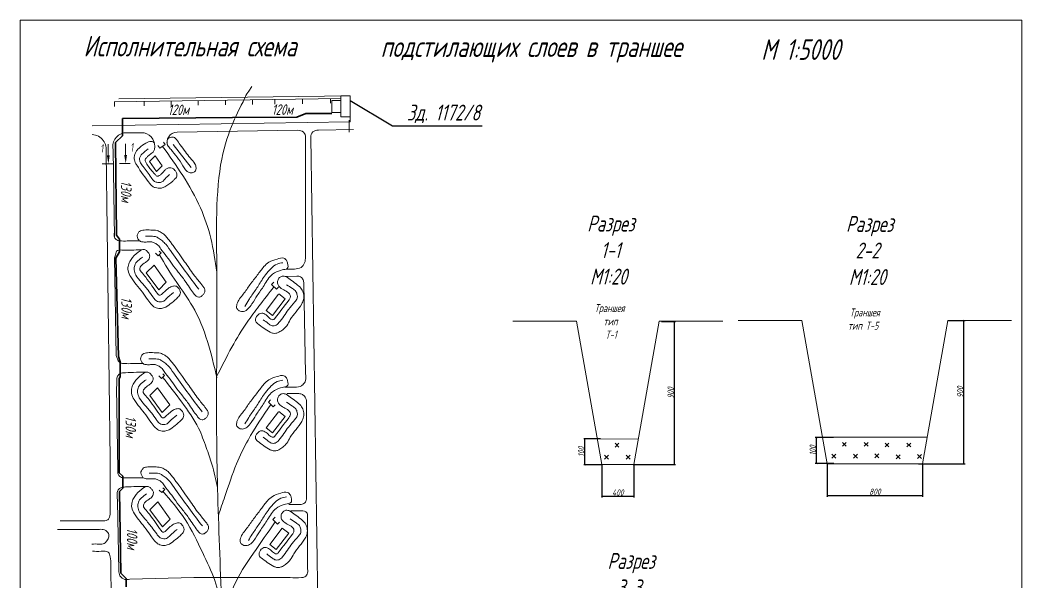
# Model space of a CAD drawing. Header units: millimetres. Extents: x 13096 to 18634, y -492 to 9335.
# Drawn here: x 13117 to 14086, y 5805 to 6348 of the extents above; entities that cross this region are included whole.
import ezdxf
from ezdxf import colors
from ezdxf.entities.mleader import LeaderData, LeaderLine
from ezdxf.enums import TextEntityAlignment as Align
from ezdxf.math import Vec2, Vec3

# ---------------------------------------------------------------- set-up
doc = ezdxf.new("R2010")
doc.units = ezdxf.units.MM
doc.layers.get('Defpoints').update_dxf_attribs({"color": 33})
for name, color, linetype, lineweight in [('Линия выноска', 137, 'Continuous', 20), ('Линия связи (Вновь)', 3, 'Continuous', 60), ('Размерная', 4, 'Continuous', 25), ('Рамка толстая', 7, 'Continuous', 60), ('Строительный', 251, 'Continuous', 13), ('ТаБлица', 253, 'Continuous', 25), ('текст', 7, 'Continuous', 25), ('Элемент эл. схем', 7, 'Continuous', 35)]:
    doc.layers.add(name, color=color, linetype=linetype, lineweight=lineweight)
doc.styles.add('Simplex', font='simplex.shx', dxfattribs={"width": 0.7, "oblique": 15})
doc.dimstyles.new('Simplex', dxfattribs={"dimtxt": 2.5, "dimasz": 2.5, "dimexe": 1.25, "dimexo": 0.625, "dimtad": 1, "dimtxsty": 'Simplex', "dimcen": 2.5, "dimclrt": 2, "dimadec": 0, "dimazin": 0, "dimtfac": 1, "dimtmove": 0, "dimatfit": 3, "dimfxl": 1, "dimarcsym": 0})

# ---------------------------------------------------------------- blocks, each defined once
blk = doc.blocks.new('_ArchTick')
at = {"color": 0, "linetype": 'ByBlock', "const_width": 0.15}
blk.add_lwpolyline([(-0.5, -0.5), (0.5, 0.5)], dxfattribs=at)
blk = doc.blocks.new('*D79')
at = {"layer": 'Defpoints', "color": 0, "lineweight": 80, "transparency": 16777216}
for p in [(14014.39, 6057.76), (14029.79, 6057.76), (13985.27, 5919.03)]:
    blk.add_point(p, dxfattribs=at)
at = {"layer": 'Размерная', "color": 0, "lineweight": -2, "transparency": 16777216}
for p, q in [((14015.02, 6057.76), (14031.04, 6057.76)), ((14029.79, 5919.03), (14029.79, 6057.76)), ((13985.89, 5919.03), (14031.04, 5919.03))]:
    blk.add_line(p, q, dxfattribs=at)
at = {"layer": 'Размерная', "color": 0, "lineweight": -2, "transparency": 16777216, "xscale": 1.5, "yscale": 1.5, "zscale": 1.5}
for p, rotation in [((14029.79, 6057.76), 90), ((14029.79, 5919.03), 270)]:
    blk.add_blockref('_ArchTick', p, dxfattribs=dict(at, rotation=rotation))
at = {"layer": 'Размерная', "color": 2, "lineweight": 20, "transparency": 16777216, "insert": (14026.17, 5988.4), "char_height": 2, "attachment_point": 5, "rotation": 90, "style": 'Simplex'}
blk.add_mtext('{\\H3x;\\C256;900}', dxfattribs=at)
blk = doc.blocks.new('*D80')
at = {"layer": 'Defpoints', "color": 0, "lineweight": 80, "transparency": 16777216}
for p in [(13897.55, 5919.16), (13989.95, 5919.16), (13989.95, 5888.42)]:
    blk.add_point(p, dxfattribs=at)
at = {"layer": 'Размерная', "color": 0, "lineweight": -2, "transparency": 16777216}
for p, q in [((13897.55, 5918.54), (13897.55, 5887.17)), ((13989.95, 5918.54), (13989.95, 5887.17)), ((13897.55, 5888.42), (13989.95, 5888.42))]:
    blk.add_line(p, q, dxfattribs=at)
at = {"layer": 'Размерная', "color": 0, "lineweight": -2, "transparency": 16777216, "xscale": 1.5, "yscale": 1.5, "zscale": 1.5, "rotation": 180}
blk.add_blockref('_ArchTick', (13897.55, 5888.42), dxfattribs=at)
at = {"layer": 'Размерная', "color": 0, "lineweight": -2, "transparency": 16777216, "xscale": 1.5, "yscale": 1.5, "zscale": 1.5}
blk.add_blockref('_ArchTick', (13989.95, 5888.42), dxfattribs=at)
at = {"layer": 'Размерная', "color": 2, "lineweight": 20, "transparency": 16777216, "insert": (13943.75, 5892.04), "char_height": 2, "attachment_point": 5, "style": 'Simplex'}
blk.add_mtext('{\\H3x;\\C256;800}', dxfattribs=at)
blk = doc.blocks.new('*D81')
at = {"layer": 'Defpoints', "color": 0, "lineweight": 80, "transparency": 16777216}
for p in [(13736.93, 6056.73), (13749.91, 6056.73), (13709.57, 5918.51)]:
    blk.add_point(p, dxfattribs=at)
at = {"layer": 'Размерная', "color": 0, "lineweight": -2, "transparency": 16777216}
for p, q in [((13737.55, 6056.73), (13751.16, 6056.73)), ((13749.91, 5918.51), (13749.91, 6056.73)), ((13710.2, 5918.51), (13751.16, 5918.51))]:
    blk.add_line(p, q, dxfattribs=at)
at = {"layer": 'Размерная', "color": 0, "lineweight": -2, "transparency": 16777216, "xscale": 1.5, "yscale": 1.5, "zscale": 1.5}
for p, rotation in [((13749.91, 6056.73), 90), ((13749.91, 5918.51), 270)]:
    blk.add_blockref('_ArchTick', p, dxfattribs=dict(at, rotation=rotation))
at = {"layer": 'Размерная', "color": 2, "lineweight": 20, "transparency": 16777216, "insert": (13746.28, 5987.62), "char_height": 2, "attachment_point": 5, "rotation": 90, "style": 'Simplex'}
blk.add_mtext('{\\H3x;\\C256;900}', dxfattribs=at)
blk = doc.blocks.new('*D82')
at = {"layer": 'Defpoints', "color": 0, "lineweight": 80, "transparency": 16777216}
for p in [(13679.88, 5918.4), (13710.68, 5918.4), (13710.68, 5887.65)]:
    blk.add_point(p, dxfattribs=at)
at = {"layer": 'Размерная', "color": 0, "lineweight": -2, "transparency": 16777216}
for p, q in [((13679.88, 5917.77), (13679.88, 5886.4)), ((13710.68, 5917.77), (13710.68, 5886.4)), ((13679.88, 5887.65), (13710.68, 5887.65))]:
    blk.add_line(p, q, dxfattribs=at)
at = {"layer": 'Размерная', "color": 0, "lineweight": -2, "transparency": 16777216, "xscale": 1.5, "yscale": 1.5, "zscale": 1.5, "rotation": 180}
blk.add_blockref('_ArchTick', (13679.88, 5887.65), dxfattribs=at)
at = {"layer": 'Размерная', "color": 0, "lineweight": -2, "transparency": 16777216, "xscale": 1.5, "yscale": 1.5, "zscale": 1.5}
blk.add_blockref('_ArchTick', (13710.68, 5887.65), dxfattribs=at)
at = {"layer": 'Размерная', "color": 2, "lineweight": 20, "transparency": 16777216, "insert": (13695.28, 5891.27), "char_height": 2, "attachment_point": 5, "style": 'Simplex'}
blk.add_mtext('{\\H3x;\\C256;400}', dxfattribs=at)
blk = doc.blocks.new('*D130')
at = {"layer": 'Defpoints', "color": 0, "lineweight": 80, "transparency": 16777216}
for p in [(13663.5, 5943.25), (13679.22, 5943.25), (13680.95, 5918.02)]:
    blk.add_point(p, dxfattribs=at)
at = {"layer": 'Размерная', "color": 0, "lineweight": -2, "transparency": 16777216}
for p, q in [((13678.59, 5943.25), (13662.25, 5943.25)), ((13663.5, 5918.02), (13663.5, 5943.25)), ((13680.32, 5918.02), (13662.25, 5918.02))]:
    blk.add_line(p, q, dxfattribs=at)
at = {"layer": 'Размерная', "color": 0, "lineweight": -2, "transparency": 16777216, "xscale": 1.5, "yscale": 1.5, "zscale": 1.5}
for p, rotation in [((13663.5, 5943.25), 90), ((13663.5, 5918.02), 270)]:
    blk.add_blockref('_ArchTick', p, dxfattribs=dict(at, rotation=rotation))
at = {"layer": 'Размерная', "color": 2, "lineweight": 20, "transparency": 16777216, "insert": (13659.88, 5930.63), "char_height": 2, "attachment_point": 5, "rotation": 90, "style": 'Simplex'}
blk.add_mtext('{\\H3x;\\C256;100}', dxfattribs=at)
blk = doc.blocks.new('*D131')
at = {"layer": 'Defpoints', "color": 0, "lineweight": 80, "transparency": 16777216}
for p in [(13887.31, 5944.64), (13904.32, 5944.64), (13904.75, 5919.33)]:
    blk.add_point(p, dxfattribs=at)
at = {"layer": 'Размерная', "color": 0, "lineweight": -2, "transparency": 16777216}
for p, q in [((13903.69, 5944.64), (13886.06, 5944.64)), ((13887.31, 5919.33), (13887.31, 5944.64)), ((13904.13, 5919.33), (13886.06, 5919.33))]:
    blk.add_line(p, q, dxfattribs=at)
at = {"layer": 'Размерная', "color": 0, "lineweight": -2, "transparency": 16777216, "xscale": 1.5, "yscale": 1.5, "zscale": 1.5}
for p, rotation in [((13887.31, 5944.64), 90), ((13887.31, 5919.33), 270)]:
    blk.add_blockref('_ArchTick', p, dxfattribs=dict(at, rotation=rotation))
at = {"layer": 'Размерная', "color": 2, "lineweight": 20, "transparency": 16777216, "insert": (13883.68, 5931.99), "char_height": 2, "attachment_point": 5, "rotation": 90, "style": 'Simplex'}
blk.add_mtext('{\\H3x;\\C256;100}', dxfattribs=at)
blk = doc.blocks.new('_None')

msp = doc.modelspace()

# ---------------------------------------------------------------- linework, layer by layer
at = {"color": 18, "lineweight": 20, "true_color": 0x000000}
for points in [[(13418.73706, 6270.51059), (13427.58174, 6270.51059), (13427.58174, 6258.83998), (13418.73706, 6258.83998)], [(13427.56355, 6275.11894), (13436.45236, 6275.11894), (13436.45236, 6254.75897), (13427.56355, 6254.75897)]]:
    msp.add_lwpolyline(points, close=True, dxfattribs=at)
at = {"layer": 'Линия связи (Вновь)', "color": 18, "lineweight": 35, "true_color": 0x000000}
for p, q in [((13384.92009, 6254.56474), (13393.51244, 6257.90235)), ((13393.51244, 6257.90235), (13418.65185, 6257.86847)), ((13216.35538, 6253.08154), (13322.89764, 6253.99936)), ((13216.36084, 6236.30761), (13216.35538, 6253.08154)), ((13322.89764, 6253.99936), (13384.92009, 6254.56474)), ((13209.71837, 6229.85396), (13216.36084, 6236.30761)), ((13210.69945, 6140.39516), (13209.71837, 6229.85396)), ((13213.39051, 6136.27872), (13210.69945, 6140.39516)), ((13213.39051, 6124.20145), (13213.39051, 6136.27872)), ((13210.08761, 6118.13389), (13213.39051, 6124.20145)), ((13212.4225, 6022.85527), (13210.08761, 6118.13389)), ((13214.20788, 6017.61003), (13212.4225, 6022.85527)), ((13214.12667, 6003.059), (13214.20788, 6017.61003)), ((13213.25933, 6001.52528), (13214.12667, 6003.059)), ((13213.25933, 5910.43359), (13213.25933, 6001.52528)), ((13216.64423, 5907.00958), (13213.25933, 5910.43359)), ((13216.64423, 5895.49232), (13216.64423, 5907.00958)), ((13213.50327, 5892.39546), (13216.64423, 5895.49232)), ((13214.7734, 5813.08682), (13213.50327, 5892.39546)), ((13219.98403, 5808.21377), (13214.7734, 5813.08682)), ((13219.98403, 5799.85173), (13219.98403, 5808.21377))]:
    msp.add_line(p, q, dxfattribs=at)
at = {"layer": 'Рамка толстая', "color": 18, "lineweight": 20, "true_color": 0x000000}
for p, q in [((13117.35056, 6348.47419), (14085.97556, 6348.47419)), ((13117.35056, 6348.47419), (13117.35056, 5015.34919)), ((14085.97556, 6348.47419), (14085.97556, 5015.34919))]:
    msp.add_line(p, q, dxfattribs=at)
at = {"layer": 'Строительный', "color": 18, "lineweight": 20, "true_color": 0x000000}
for p, q in [((13427.56355, 6272.4177), (13208.39333, 6269.34211)), ((13208.51708, 6269.34385), (13208.51708, 6264.93385)), ((13436.45236, 6275.11894), (13212.78229, 6272.15081)), ((13237.43443, 6269.74964), (13237.43443, 6265.33964)), ((13263.5659, 6270.11634), (13263.5659, 6265.70634)), ((13289.69737, 6270.48304), (13289.69737, 6266.07304)), ((13315.82884, 6270.84974), (13315.82884, 6266.43974)), ((13341.96031, 6271.21644), (13341.96031, 6266.80644)), ((13363.82968, 6271.52333), (13363.82968, 6267.11333)), ((13390.38237, 6271.89594), (13390.38237, 6267.48594)), ((13417.35974, 6272.27451), (13417.35974, 6267.86451)), ((13436.45236, 6250.06387), (13187.0788, 6246.24102)), ((13435.63652, 6239.80004), (13435.63652, 6251.57669)), ((13436.45236, 6254.75897), (13436.45236, 6250.06387)), ((13237.46195, 6239.37151), (13217.63195, 6239.37151)), ((13386.05577, 6241.73201), (13269.18477, 6240.00292)), ((13439.86532, 6242.50019), (13405.76359, 6241.9366)), ((13256.19347, 6230.32945), (13257.74812, 6228.10859)), ((13393.28784, 6119.34142), (13393.28784, 6234.73906)), ((13398.53152, 6234.94364), (13413.07263, 5254.64848)), ((13200.48681, 6220.35127), (13204.36178, 5923.63504)), ((13208.52766, 6138.47288), (13207.28759, 6222.61606)), ((13252.41853, 6224.37778), (13250.61342, 6226.95643)), ((13257.74812, 6228.10859), (13252.41853, 6224.37778)), ((13265.46107, 6228.13406), (13282.75406, 6205.87154)), ((13248.12235, 6217.19925), (13242.4638, 6211.5407)), ((13242.4638, 6211.5407), (13249.39808, 6201.90499)), ((13254.81767, 6207.32457), (13248.12235, 6217.19925)), ((13249.39808, 6201.90499), (13254.81767, 6207.32457)), ((13248.24236, 6122.92659), (13250.74794, 6120.42101)), ((13250.74794, 6120.42101), (13253.64043, 6123.3135)), ((13253.64043, 6123.3135), (13252.00363, 6124.9503)), ((13210.22228, 6023.48635), (13208.82577, 6118.24441)), ((13247.05263, 6111.3512), (13239.39057, 6103.68914)), ((13239.39057, 6103.68914), (13251.49061, 6087.36849)), ((13258.77501, 6094.6529), (13247.05263, 6111.3512)), ((13251.49061, 6087.36849), (13258.77501, 6094.6529)), ((13360.54026, 6092.64345), (13362.73849, 6094.89636)), ((13384.80735, 6100.63037), (13374.56227, 6100.15714)), ((13393.39498, 6005.9913), (13391.78569, 6093.52934)), ((13365.1966, 6088.10011), (13360.54026, 6092.64345)), ((13367.08983, 6090.04043), (13365.1966, 6088.10011)), ((13256.92504, 6004.62525), (13255.28824, 6006.26205)), ((13251.52696, 6004.23834), (13254.03255, 6001.73276)), ((13254.03255, 6001.73276), (13256.92504, 6004.62525)), ((13211.85125, 5912.95462), (13210.66627, 5993.36042)), ((13250.33724, 5992.66294), (13242.67518, 5985.00089)), ((13262.05962, 5975.96464), (13250.33724, 5992.66294)), ((13242.67518, 5985.00089), (13254.77521, 5968.68024)), ((13357.39763, 5978.60336), (13359.59587, 5980.85627)), ((13362.05397, 5974.06002), (13357.39763, 5978.60336)), ((13394.15928, 5889.22997), (13394.15928, 5976.59435)), ((13254.77521, 5968.68024), (13262.05962, 5975.96464)), ((13363.94721, 5976.00034), (13362.05397, 5974.06002)), ((13692.56129, 5938.90002), (13696.3033, 5935.15801)), ((13696.3033, 5938.90002), (13692.56129, 5935.15801)), ((13912.38416, 5939.71595), (13916.12617, 5935.97395)), ((13916.12617, 5939.71595), (13912.38416, 5935.97395)), ((13933.41861, 5939.71595), (13937.16062, 5935.97395)), ((13937.16062, 5939.71595), (13933.41861, 5935.97395)), ((13953.63906, 5939.15915), (13957.38107, 5935.41714)), ((13957.38107, 5939.15915), (13953.63906, 5935.41714)), ((13974.67352, 5939.15915), (13978.41553, 5935.41714)), ((13978.41553, 5939.15915), (13974.67352, 5935.41714)), ((13902.1808, 5928.21439), (13905.92281, 5924.47239)), ((13905.92281, 5928.21439), (13902.1808, 5924.47239)), ((13923.21526, 5928.21439), (13926.95726, 5924.47239)), ((13926.95726, 5928.21439), (13923.21526, 5924.47239)), ((13943.84518, 5928.61839), (13947.58719, 5924.87638)), ((13947.58719, 5928.61839), (13943.84518, 5924.87638)), ((13985.10008, 5928.06158), (13988.84209, 5924.31957)), ((13988.84209, 5928.06158), (13985.10008, 5924.31957)), ((13204.36178, 5923.63504), (13204.36178, 5877.2898)), ((13682.35794, 5927.39846), (13686.09994, 5923.65645)), ((13686.09994, 5927.39846), (13682.35794, 5923.65645)), ((13703.39239, 5927.39846), (13707.1344, 5923.65645)), ((13707.1344, 5927.39846), (13703.39239, 5923.65645)), ((13964.47016, 5927.65759), (13968.21217, 5923.91558)), ((13968.21217, 5927.65759), (13964.47016, 5923.91558)), ((13251.79908, 5893.68662), (13254.30467, 5891.18103)), ((13254.30467, 5891.18103), (13257.19716, 5894.07352)), ((13257.19716, 5894.07352), (13255.56036, 5895.71032)), ((13211.53576, 5882.8175), (13212.79991, 5815.626)), ((13250.60936, 5882.11122), (13242.9473, 5874.44916)), ((13262.33174, 5865.41292), (13250.60936, 5882.11122)), ((13242.9473, 5874.44916), (13255.04733, 5858.12852)), ((13196.16859, 5863.9098), (13156.26803, 5863.9098)), ((13255.04733, 5858.12852), (13262.33174, 5865.41292)), ((13361.74651, 5865.15454), (13363.94475, 5867.40745)), ((13366.40285, 5860.6112), (13361.74651, 5865.15454)), ((13368.29609, 5862.55152), (13366.40285, 5860.6112)), ((13395.38916, 5817.03553), (13395.38916, 5866.67267)), ((13153.47571, 5855.45975), (13192.95332, 5855.45975)), ((13285.34016, 5808.91368), (13223.3938, 5807.37725)), ((13371.6933, 5808.91368), (13285.34016, 5808.91368))]:
    msp.add_line(p, q, dxfattribs=at)
for points in [[(13367.22624, 6083.14225), (13355.27353, 6067.44399), (13361.52898, 6062.68107), (13373.66404, 6078.61883), (13367.40859, 6083.38175)], [(13367.22624, 5969.40638), (13355.27353, 5953.70812), (13361.52898, 5948.9452), (13373.66404, 5964.88296), (13367.40859, 5969.64587)], [(13370.85483, 5856.78618), (13358.71978, 5840.84843), (13364.97523, 5836.08551), (13377.11028, 5852.02326), (13370.85483, 5856.78618)]]:
    msp.add_lwpolyline(points, dxfattribs=at)
for centre, radius, start, end in [((13220.89312, 6225.78726), 13.97022, 103.49952732, 193.12034259), ((13233.83221, 6225.99556), 13.85969, 348.95296455, 74.81764387), ((13269.30979, 6230.11417), 9.88954, 90.72433398, 202.13249375), ((13386.71494, 6235.17757), 6.58751, 356.18317171, 95.74288416), ((13405.10442, 6235.38215), 6.58751, 84.25711584, 183.81682829), ((13186.19311, 6223.14959), 14.56504, 348.92312265, 85.86922356)]:
    msp.add_arc(centre, radius, start, end, dxfattribs=at)
msp.add_open_spline([(13341.44487, 6284.11754), (13332.05782, 6269.93784), (13341.44487, 6284.11754), (13305.14548, 6218.33333), (13308.92747, 6085.45597), (13305.13986, 5913.2762), (13317.10154, 5715.2256), (13315.18738, 5521.3925), (13313.05463, 5387.45763), (13316.64116, 5300.49574), (13326.27497, 5249.81869), (13326.27497, 5249.81869), (13326.27497, 5249.81869), (13326.27497, 5249.81869), (13326.27497, 5249.81869), (13326.27497, 5249.81869), (13326.27497, 5249.81869), (13326.27497, 5249.81869), (13326.27497, 5249.81869)], degree=3, knots=[0, 0, 0, 0, 25.836333109, 49.871244762, 76.873917157, 116.334767859, 166.936096042, 211.721259242, 248.246118291, 257.850777941, 271.152471293, 282.284588503, 290.662390358, 305.749777897, 312.760031631, 324.633986925, 330.142951601, 332.123990533, 332.123990533, 332.123990533, 332.123990533], dxfattribs=at)
for points in [[(13247.43508, 6223.33984), (13245.94098, 6220.53934), (13242.45687, 6218.12046), (13241.03479, 6216.69838), (13239.23452, 6214.89811), (13238.39031, 6213.03931), (13239.23452, 6210.32544), (13242.23749, 6205.68535), (13245.29147, 6201.8673), (13247.74098, 6199.41779), (13249.62963, 6197.52914), (13250.96053, 6197.52914), (13252.73212, 6198.44549), (13253.6764, 6199.38977), (13254.94547, 6200.65885), (13256.21449, 6201.92786), (13258.39851, 6204.11189), (13260.97546, 6205.44002), (13263.18444, 6205.44002), (13265.6056, 6204.46317), (13267.08138, 6202.98738), (13268.61729, 6200.56937), (13269.08682, 6198.85846), (13268.61729, 6196.26261), (13267.05312, 6194.69843), (13264.95764, 6192.60295), (13257.21508, 6187.03998), (13253.96718, 6185.80105), (13250.95549, 6185.80105), (13247.99235, 6186.26373), (13245.46701, 6187.58725), (13242.90153, 6190.15274), (13230.30567, 6207.91545), (13228.69968, 6210.73102), (13227.98945, 6213.24824), (13227.86334, 6216.79816), (13229.10191, 6219.93556), (13230.45396, 6222.50143), (13232.78992, 6224.83739), (13238.89212, 6229.29958), (13241.66733, 6230.50347), (13244.33299, 6230.85771), (13246.04923, 6230.50347), (13247.30493, 6229.24777)], [(13263.31873, 6223.03301), (13274.73859, 6207.53029), (13280.75692, 6200.86141), (13284.55283, 6200.86141), (13286.85428, 6202.56347), (13287.51184, 6205.48982), (13286.43583, 6209.25228), (13281.82928, 6215.03517), (13277.3441, 6220.86811), (13272.23006, 6227.83951), (13268.63819, 6232.78236), (13266.78603, 6234.63452), (13264.66295, 6235.23094), (13262.72017, 6234.81289), (13260.53827, 6233.67818), (13259.42025, 6230.11417), (13260.47927, 6226.55658), (13263.31873, 6223.03301)], [(13241.09287, 6223.84353), (13235.1285, 6218.53567), (13233.369, 6216.09867), (13232.9786, 6213.22222), (13233.80887, 6210.34576), (13236.32807, 6206.60933), (13240.20696, 6201.65543), (13244.25237, 6196.04707), (13247.25151, 6192.33164), (13250.57057, 6191.29293), (13253.12983, 6191.29293), (13257.72852, 6194.88849), (13261.76736, 6198.96347)], [(13255.08332, 6226.24318), (13274.64124, 6198.13382), (13291.79731, 6166.59651), (13301.75829, 6137.37649), (13307.59137, 6104.46798)], [(13233.08545, 6134.67904), (13222.83647, 6134.67904), (13215.49314, 6134.67904), (13210.8443, 6135.67336), (13209.03476, 6137.48291), (13208.29453, 6139.29061), (13208.47277, 6142.19722)], [(13293.75113, 6091.37323), (13295.59316, 6088.54326), (13295.97511, 6086.33484), (13294.99512, 6083.4226), (13293.17154, 6081.59902), (13290.0478, 6080.26772), (13287.69694, 6081.16523), (13285.16245, 6084.16126), (13281.19757, 6089.52457), (13276.76861, 6096.09394), (13270.37517, 6104.38356), (13264.33396, 6112.35875), (13259.06513, 6119.62935), (13253.51654, 6126.90254), (13250.63261, 6130.66281), (13247.72036, 6132.55574), (13244.70269, 6133.71253), (13240.30573, 6133.71253), (13236.4812, 6133.71253), (13233.11354, 6134.65884), (13231.39166, 6136.84601), (13230.55194, 6139.4128), (13231.09309, 6141.45251), (13232.91336, 6143.98372), (13237.36941, 6145.26643), (13243.69791, 6145.26643), (13249.80417, 6144.72725), (13253.91205, 6142.81041), (13256.91301, 6140.70928), (13259.6798, 6137.66232), (13262.14451, 6134.55738), (13264.52894, 6131.23848), (13267.41015, 6127.53804), (13271.05393, 6122.2327), (13276.48399, 6114.63124), (13285.37314, 6101.9621), (13291.93814, 6093.69341), (13293.75113, 6091.37323)], [(13290.05905, 6088.1085), (13264.14857, 6123.41455), (13258.2241, 6131.46925), (13254.94359, 6134.74976), (13251.22251, 6137.37125), (13248.26007, 6138.88863), (13245.31577, 6139.16553), (13238.61774, 6139.16553)], [(13236.99829, 6126.39531), (13215.87924, 6125.91042), (13210.66153, 6124.83633), (13210.04773, 6122.54348), (13208.82577, 6118.24441), (13208.91675, 6112.07129)], [(13233.3708, 6125.25617), (13226.14249, 6118.66605), (13223.4811, 6114.72273), (13221.84707, 6110.08135), (13221.84707, 6105.97101), (13224.41001, 6099.96942), (13229.76915, 6092.46057), (13235.66814, 6085.05612), (13240.95973, 6077.58305), (13245.00018, 6072.58035), (13248.90904, 6069.85953), (13254.01085, 6069.37677), (13258.14398, 6070.59313), (13264.01772, 6074.88887), (13270.04804, 6080.14784), (13272.1968, 6083.45065), (13272.1968, 6085.88336), (13271.10745, 6088.28408), (13268.53913, 6090.85241), (13264.95067, 6090.85241), (13261.33017, 6089.20848), (13256.96498, 6085.55879), (13255.09407, 6083.84826), (13252.93717, 6082.24385), (13251.70604, 6082.24385), (13250.12377, 6083.82612), (13244.80699, 6091.41553), (13238.87419, 6099.52178), (13234.43988, 6104.78803), (13233.1626, 6106.61341), (13233.1626, 6108.12319), (13234.23827, 6110.37152), (13238.51246, 6113.98333), (13241.48123, 6116.58067), (13242.47832, 6118.52316), (13242.47832, 6121.51702), (13240.8082, 6123.93268), (13238.91741, 6125.82348), (13236.01661, 6126.33712), (13233.99751, 6125.61491), (13233.3708, 6125.25617)], [(13236.11358, 6119.11988), (13231.22363, 6115.43161), (13228.17894, 6111.06264), (13227.75795, 6106.5979), (13229.31267, 6101.6348), (13234.54946, 6094.92034), (13241.08412, 6086.93496), (13245.91008, 6080.39382), (13248.17509, 6077.47684), (13250.18684, 6076.17934), (13252.80978, 6075.74684), (13255.3563, 6076.07758), (13258.569, 6078.62363), (13265.57688, 6084.786)], [(13251.91823, 6121.59129), (13268.86659, 6094.3786), (13283.99906, 6071.70137), (13298.55935, 6037.40553), (13307.63882, 6002.33141)], [(13374.80893, 6107.48769), (13369.25408, 6106.25117), (13361.43579, 6102.46407), (13353.24903, 6091.66041), (13346.68785, 6081.84783), (13341.59415, 6073.82207), (13333.4184, 6066.53602), (13329.22659, 6067.17583), (13327.06961, 6069.33281), (13327.06961, 6073.57893), (13333.21889, 6083.22158), (13339.65204, 6092.34573), (13346.75796, 6101.6068), (13353.13063, 6109.87201), (13357.82686, 6114.0803), (13365.91938, 6117.16303), (13372.4982, 6118.0355), (13375.34962, 6115.18408), (13376.22426, 6111.98638), (13376.22426, 6108.96182), (13374.80893, 6107.48769)], [(13371.52584, 6113.60779), (13365.87808, 6112.27572), (13360.16017, 6108.10119), (13354.74595, 6101.93923), (13351.00731, 6096.5406), (13344.70513, 6086.81913), (13338.4185, 6077.60681), (13334.69872, 6071.37956)], [(13393.28784, 6119.34142), (13392.44031, 6113.40859), (13389.01881, 6109.13956), (13382.73659, 6107.48769), (13374.80893, 6107.48769)], [(13374.56227, 6100.15714), (13370.89269, 6100.63037), (13368.25683, 6099.18012), (13366.51244, 6096.39281), (13366.51244, 6092.86508), (13367.90497, 6090.48014), (13376.95645, 6084.4184), (13378.48989, 6082.37473), (13378.48989, 6079.65777), (13377.13013, 6077.32398), (13363.60576, 6059.58699), (13362.60175, 6058.58298), (13360.97152, 6058.58298), (13357.15568, 6061.41504), (13352.96446, 6064.33703), (13350.96548, 6064.79789), (13348.53598, 6064.02979), (13346.00715, 6061.50096), (13344.99113, 6058.64476), (13345.51392, 6056.18683), (13346.9279, 6054.77285), (13359.23643, 6046.42775), (13361.99901, 6045.40376), (13364.69396, 6045.40376), (13367.64763, 6046.41611), (13371.31277, 6048.82851), (13375.17475, 6052.69049), (13378.65999, 6058.58233), (13389.62902, 6073.73856), (13391.43235, 6078.13224), (13391.33329, 6083.52048), (13389.57606, 6088.05286), (13385.61584, 6092.01308), (13379.91278, 6096.35995), (13374.56227, 6100.15714)], [(13391.78569, 6093.52934), (13391.0035, 6097.09946), (13388.58399, 6100.00144), (13384.80735, 6100.63037)], [(13307.3915, 6003.39189), (13322.1801, 6032.06822), (13336.93111, 6056.08317), (13348.24409, 6071.46784), (13362.86843, 6090.37178)], [(13375.0649, 6092.36716), (13380.71696, 6088.56966), (13383.9892, 6085.86188), (13385.27827, 6082.36158), (13385.27827, 6079.30773), (13383.06551, 6075.64233), (13376.88261, 6068.39466), (13367.64013, 6055.63614), (13364.03011, 6052.85846), (13360.29836, 6052.85846), (13357.35092, 6054.73216), (13352.35971, 6058.46037)], [(13297.03574, 5972.68497), (13298.87777, 5969.85501), (13299.25972, 5967.64659), (13298.27973, 5964.73435), (13296.45615, 5962.91077), (13293.33241, 5961.57947), (13290.98155, 5962.47698), (13288.44706, 5965.47301), (13284.48218, 5970.83631), (13280.05322, 5977.40569), (13273.65977, 5985.69531), (13267.61857, 5993.6705), (13262.34973, 6000.9411), (13256.80115, 6008.21429), (13253.91722, 6011.97456), (13251.00496, 6013.86749), (13247.98729, 6015.02428), (13243.59033, 6015.02428), (13239.7658, 6015.02428), (13236.39814, 6015.97059), (13234.67627, 6018.15776), (13233.83654, 6020.72455), (13234.3777, 6022.76426), (13236.19796, 6025.29547), (13240.65402, 6026.57818), (13246.98251, 6026.57818), (13253.08877, 6026.03899), (13257.19665, 6024.12216), (13260.19762, 6022.02103), (13262.96441, 6018.97407), (13265.42912, 6015.86913), (13267.81355, 6012.55023), (13270.69476, 6008.84979), (13274.33854, 6003.54445), (13279.7686, 5995.94299), (13288.65774, 5983.27385), (13295.22275, 5975.00516), (13297.03574, 5972.68497)], [(13236.37006, 6015.99079), (13226.12107, 6015.99079), (13218.77774, 6015.99079), (13214.1289, 6016.98511), (13212.31936, 6018.79465), (13211.57913, 6020.60236), (13210.22228, 6023.48635)], [(13293.34365, 5969.42025), (13267.43318, 6004.7263), (13261.50871, 6012.781), (13258.2282, 6016.06151), (13254.50712, 6018.683), (13251.54467, 6020.20038), (13248.60038, 6020.47727), (13241.90235, 6020.47727)], [(13240.28289, 6007.70706), (13219.16385, 6007.22217), (13213.94614, 6006.14808), (13211.65329, 6003.85523), (13210.98428, 5999.53956), (13210.66627, 5993.36042)], [(13236.65541, 6006.56792), (13229.4271, 5999.9778), (13226.7657, 5996.03448), (13225.13168, 5991.3931), (13225.13168, 5987.28276), (13227.69462, 5981.28116), (13233.05376, 5973.77231), (13238.95275, 5966.36787), (13244.24434, 5958.8948), (13248.28479, 5953.8921), (13252.19364, 5951.17128), (13257.29546, 5950.68852), (13261.42859, 5951.90488), (13267.30233, 5956.20062), (13273.33265, 5961.45959), (13275.4814, 5964.76239), (13275.4814, 5967.19511), (13274.39205, 5969.59583), (13271.82373, 5972.16416), (13268.23528, 5972.16416), (13264.61478, 5970.52023), (13260.24959, 5966.87054), (13258.37868, 5965.16001), (13256.22177, 5963.5556), (13254.99064, 5963.5556), (13253.40838, 5965.13786), (13248.0916, 5972.72728), (13242.1588, 5980.83353), (13237.72448, 5986.09978), (13236.44721, 5987.92516), (13236.44721, 5989.43494), (13237.52287, 5991.68327), (13241.79706, 5995.29508), (13244.76584, 5997.89242), (13245.76293, 5999.83491), (13245.76293, 6002.82877), (13244.09281, 6005.24443), (13242.20201, 6007.13522), (13239.30122, 6007.64887), (13237.28212, 6006.92666), (13236.65541, 6006.56792)], [(13393.39498, 6005.9913), (13393.39498, 5999.58746), (13390.65781, 5995.57792), (13388.0701, 5993.90571), (13381.29335, 5993.15415), (13373.3362, 5993.15415)], [(13239.39819, 6000.43163), (13234.50824, 5996.74336), (13231.46355, 5992.37439), (13231.04256, 5987.90965), (13232.59727, 5982.94655), (13237.83406, 5976.23209), (13244.36873, 5968.24671), (13249.19468, 5961.70557), (13251.4597, 5958.78859), (13253.47145, 5957.49109), (13256.09438, 5957.05859), (13258.64091, 5957.38933), (13261.85361, 5959.93538), (13268.86149, 5966.09775)], [(13255.20283, 6002.90304), (13273.76614, 5978.65088), (13289.95931, 5953.40107), (13297.33703, 5934.85531), (13302.82209, 5918.6097), (13308.27578, 5896.23432)], [(13374.80893, 5993.75182), (13369.25408, 5992.5153), (13361.43579, 5988.7282), (13353.24903, 5977.92454), (13346.68785, 5968.11196), (13341.59415, 5960.0862), (13333.4184, 5952.80015), (13329.22659, 5953.43996), (13327.06961, 5955.59694), (13327.06961, 5959.84305), (13333.21889, 5969.4857), (13339.65204, 5978.60986), (13346.75796, 5987.87093), (13353.13063, 5996.13614), (13357.82686, 6000.34443), (13365.91938, 6003.42715), (13372.4982, 6004.29963), (13375.34962, 6001.44821), (13376.22426, 5998.25051), (13376.22426, 5995.22595), (13374.80893, 5993.75182)], [(13371.52584, 5999.87192), (13365.87808, 5998.53984), (13360.16017, 5994.36532), (13354.74595, 5988.20336), (13351.00731, 5982.80473), (13344.70513, 5973.08325), (13338.4185, 5963.87094), (13334.69872, 5957.64368)], [(13374.56227, 5986.42127), (13370.89269, 5986.8945), (13368.25683, 5985.44425), (13366.51244, 5982.65694), (13366.51244, 5979.12921), (13367.90497, 5976.74427), (13376.95645, 5970.68253), (13378.48989, 5968.63886), (13378.48989, 5965.9219), (13377.13013, 5963.58811), (13363.60576, 5945.85112), (13362.60175, 5944.8471), (13360.97152, 5944.8471), (13357.15568, 5947.67917), (13352.96446, 5950.60115), (13350.96548, 5951.06202), (13348.53598, 5950.29392), (13346.00715, 5947.76509), (13344.99113, 5944.90889), (13345.51392, 5942.45096), (13346.9279, 5941.03698), (13359.23643, 5932.69187), (13361.99901, 5931.66789), (13364.69396, 5931.66789), (13367.64763, 5932.68023), (13371.31277, 5935.09264), (13375.17475, 5938.95462), (13378.65999, 5944.84645), (13389.62902, 5960.00268), (13391.43235, 5964.39637), (13391.33329, 5969.78461), (13389.57606, 5974.31699), (13385.61584, 5978.27721), (13379.91278, 5982.62407), (13374.56227, 5986.42127)], [(13394.15928, 5976.59435), (13394.15928, 5980.48148), (13392.86173, 5983.6681), (13390.51402, 5986.01581), (13386.94642, 5986.97059), (13383.6988, 5986.97059), (13375.63773, 5986.97059)], [(13375.0649, 5978.63129), (13380.71696, 5974.83379), (13383.9892, 5972.126), (13385.27827, 5968.62571), (13385.27827, 5965.57186), (13383.06551, 5961.90646), (13376.88261, 5954.65879), (13367.64013, 5941.90027), (13364.03011, 5939.12258), (13360.29836, 5939.12258), (13357.35092, 5940.99629), (13352.35971, 5944.7245)], [(13359.7258, 5976.33169), (13337.74616, 5942.05695), (13326.6029, 5919.1281), (13315.36655, 5887.27839), (13309.07088, 5869.49082)], [(13236.64218, 5905.43907), (13226.39319, 5905.43907), (13219.04986, 5905.43907), (13214.40102, 5906.43339), (13212.59148, 5908.24293), (13211.85125, 5910.05064), (13211.85125, 5912.95462)], [(13297.30786, 5862.13325), (13299.14989, 5859.30328), (13299.53184, 5857.09486), (13298.55185, 5854.18263), (13296.72827, 5852.35905), (13293.60453, 5851.02774), (13291.25367, 5851.92526), (13288.71918, 5854.92129), (13284.7543, 5860.28459), (13280.32534, 5866.85396), (13273.9319, 5875.14359), (13267.89069, 5883.11878), (13262.62185, 5890.38938), (13257.07327, 5897.66257), (13254.18934, 5901.42284), (13251.27708, 5903.31577), (13248.25942, 5904.47256), (13243.86245, 5904.47256), (13240.03792, 5904.47256), (13236.67026, 5905.41887), (13234.94839, 5907.60603), (13234.10866, 5910.17282), (13234.64982, 5912.21254), (13236.47008, 5914.74375), (13240.92614, 5916.02645), (13247.25463, 5916.02645), (13253.36089, 5915.48727), (13257.46877, 5913.57043), (13260.46974, 5911.4693), (13263.23653, 5908.42235), (13265.70124, 5905.31741), (13268.08567, 5901.99851), (13270.96688, 5898.29807), (13274.61066, 5892.99273), (13280.04072, 5885.39127), (13288.92986, 5872.72213), (13295.49487, 5864.45343), (13297.30786, 5862.13325)], [(13293.61577, 5858.86853), (13267.7053, 5894.17458), (13261.78083, 5902.22928), (13258.50032, 5905.50979), (13254.77924, 5908.13128), (13251.81679, 5909.64865), (13248.8725, 5909.92555), (13242.17447, 5909.92555)], [(13240.55501, 5897.15534), (13219.43597, 5896.67045), (13214.21826, 5895.59636), (13211.92541, 5893.30351), (13211.2564, 5888.98784), (13211.53576, 5882.8175)], [(13236.92753, 5896.01619), (13229.69922, 5889.42607), (13227.03782, 5885.48275), (13225.4038, 5880.84138), (13225.4038, 5876.73104), (13227.96674, 5870.72944), (13233.32588, 5863.22059), (13239.22487, 5855.81615), (13244.51646, 5848.34307), (13248.55691, 5843.34037), (13252.46577, 5840.61956), (13257.56758, 5840.1368), (13261.70071, 5841.35316), (13267.57445, 5845.6489), (13273.60477, 5850.90787), (13275.75352, 5854.21067), (13275.75352, 5856.64339), (13274.66418, 5859.04411), (13272.09585, 5861.61243), (13268.5074, 5861.61243), (13264.8869, 5859.96851), (13260.52171, 5856.31882), (13258.6508, 5854.60829), (13256.4939, 5853.00388), (13255.26276, 5853.00388), (13253.6805, 5854.58614), (13248.36372, 5862.17556), (13242.43092, 5870.2818), (13237.9966, 5875.54806), (13236.71933, 5877.37343), (13236.71933, 5878.88322), (13237.79499, 5881.13155), (13242.06918, 5884.74335), (13245.03796, 5887.3407), (13246.03505, 5889.28318), (13246.03505, 5892.27705), (13244.36493, 5894.69271), (13242.47413, 5896.5835), (13239.57334, 5897.09715), (13237.55424, 5896.37494), (13236.92753, 5896.01619)], [(13239.67031, 5889.8799), (13234.78036, 5886.19164), (13231.73567, 5881.82267), (13231.31468, 5877.35793), (13232.86939, 5872.39482), (13238.10618, 5865.68037), (13244.64085, 5857.69498), (13249.46681, 5851.15384), (13251.73182, 5848.23687), (13253.74357, 5846.93937), (13256.3665, 5846.50686), (13258.91303, 5846.8376), (13262.12573, 5849.38366), (13269.13361, 5855.54602)], [(13255.4028, 5892.43458), (13276.86119, 5865.3141), (13293.92449, 5833.02781), (13305.56996, 5806.07884), (13312.47428, 5779.99152)], [(13378.25518, 5880.89213), (13372.70032, 5879.65561), (13364.88203, 5875.86851), (13356.69527, 5865.06485), (13350.1341, 5855.25227), (13345.04039, 5847.22651), (13336.86464, 5839.94046), (13332.67284, 5840.58026), (13330.51586, 5842.73724), (13330.51586, 5846.98336), (13336.66513, 5856.62601), (13343.09828, 5865.75017), (13350.2042, 5875.01124), (13356.57687, 5883.27645), (13361.2731, 5887.48474), (13369.36563, 5890.56746), (13375.94444, 5891.43994), (13378.79586, 5888.58852), (13379.6705, 5885.39082), (13379.6705, 5882.36626), (13378.25518, 5880.89213)], [(13374.97209, 5887.01223), (13369.32432, 5885.68015), (13363.60641, 5881.50563), (13358.1922, 5875.34367), (13354.45355, 5869.94504), (13348.15138, 5860.22356), (13341.86474, 5851.01125), (13338.14497, 5844.78399)], [(13394.15928, 5889.22997), (13394.15928, 5884.67645), (13392.55227, 5881.14246), (13389.01493, 5879.77213), (13384.17814, 5879.77213), (13377.22703, 5879.77213)], [(13204.36178, 5877.2898), (13204.36178, 5871.7413), (13203.32098, 5866.24682), (13200.53565, 5864.04504), (13196.16859, 5863.9098)], [(13378.00851, 5873.56158), (13374.33894, 5874.03481), (13371.70307, 5872.58456), (13369.95868, 5869.79725), (13369.95868, 5866.26952), (13371.35122, 5863.88458), (13380.4027, 5857.82284), (13381.93614, 5855.77917), (13381.93614, 5853.06221), (13380.57637, 5850.72842), (13367.052, 5832.99142), (13366.04799, 5831.98741), (13364.41776, 5831.98741), (13360.60192, 5834.81948), (13356.4107, 5837.74146), (13354.41173, 5838.20233), (13351.98222, 5837.43423), (13349.4534, 5834.9054), (13348.43737, 5832.0492), (13348.96016, 5829.59127), (13350.37414, 5828.17729), (13362.68267, 5819.83218), (13365.44525, 5818.8082), (13368.14021, 5818.8082), (13371.09387, 5819.82054), (13374.75901, 5822.23295), (13378.62099, 5826.09493), (13382.10623, 5831.98676), (13393.07526, 5847.14299), (13394.87859, 5851.53668), (13394.77953, 5856.92491), (13393.0223, 5861.4573), (13389.06208, 5865.41752), (13383.35902, 5869.76438), (13378.00851, 5873.56158)], [(13395.38916, 5866.67267), (13395.38916, 5868.9381), (13394.90828, 5871.42257), (13392.30097, 5873.12877), (13386.47032, 5873.57932), (13379.28341, 5873.57932)], [(13364.07468, 5862.88287), (13342.97094, 5832.4285), (13323.74309, 5800.10003), (13313.04044, 5765.01537)], [(13378.51114, 5865.7716), (13384.16321, 5861.9741), (13387.43544, 5859.26631), (13388.72452, 5855.76602), (13388.72452, 5852.71217), (13386.51176, 5849.04676), (13380.32885, 5841.7991), (13371.08637, 5829.04058), (13367.47635, 5826.26289), (13363.74461, 5826.26289), (13360.79716, 5828.13659), (13355.80596, 5831.86481)], [(13192.95332, 5855.45975), (13197.81998, 5855.45975), (13202.24493, 5852.70281), (13203.05871, 5848.32086), (13201.27857, 5844.50986), (13198.78217, 5842.01347), (13193.59431, 5841.40395), (13186.61837, 5841.40395)], [(13187.27962, 5834.43555), (13195.66886, 5834.43555), (13202.66736, 5833.53915), (13204.60248, 5829.17793), (13205.19377, 5821.15345)], [(13205.19377, 5821.15345), (13206.90365, 5768.22639), (13206.43545, 5763.0656), (13204.36703, 5760.99719), (13200.55201, 5759.93694), (13194.24699, 5759.93694)], [(13212.79991, 5815.626), (13213.94792, 5810.79506), (13218.82301, 5807.12638), (13223.3938, 5807.37725)], [(13395.38916, 5817.03553), (13395.38916, 5813.54925), (13392.6021, 5809.58442), (13389.35736, 5808.91368), (13378.48728, 5808.91368), (13371.6933, 5808.91368)]]:
    msp.add_spline(points, degree=3, dxfattribs=at)
at = {"layer": 'Элемент эл. схем', "color": 18, "lineweight": 20, "true_color": 0x000000}
for p, q in [((13202.4535, 6228.33549), (13202.66545, 6217.57006)), ((13219.17353, 6228.66467), (13219.38548, 6217.89924)), ((13196.83073, 6209.20359), (13206.95204, 6209.40285)), ((13213.55076, 6209.53277), (13223.67207, 6209.73203)), ((13593.84235, 6056.99619), (13655.44235, 6056.99619)), ((13679.88127, 5918.39619), (13655.44235, 6056.99619)), ((13710.68127, 5918.39619), (13735.12019, 6056.99619)), ((13796.72019, 6056.99619), (13735.12019, 6056.99619)), ((13811.516, 6057.76473), (13873.116, 6057.76473)), ((13897.55492, 5919.16473), (13873.116, 6057.76473)), ((13989.95492, 5919.16473), (14014.39384, 6057.76473)), ((14075.99384, 6057.76473), (14014.39384, 6057.76473)), ((13675.38854, 5943.05993), (13714.68036, 5943.03478)), ((13893.16071, 5944.95094), (13994.5624, 5944.85433)), ((13679.88127, 5918.39619), (13710.68127, 5918.39619)), ((13897.55492, 5919.16473), (13989.95492, 5919.16473))]:
    msp.add_line(p, q, dxfattribs=at)
for points in [[(13201.29071, 6217.543), (13204.04018, 6217.59713), (13202.82784, 6209.32166)], [(13218.01074, 6217.87217), (13220.76021, 6217.9263), (13219.54787, 6209.65083)]]:
    msp.add_solid(points, dxfattribs=at)

# ---------------------------------------------------------------- texts
at = {"layer": 'ТаБлица', "color": 18, "lineweight": 20, "true_color": 0x000000, "char_height": 10.164, "width": 275.88, "attachment_point": 5, "style": 'Simplex'}
for insert in [(13270.49825, 6261.64945), (13370.93949, 6261.80655)]:
    msp.add_mtext('120м', dxfattribs=dict(at, insert=insert))
at = {"layer": 'ТаБлица', "color": 18, "lineweight": 20, "true_color": 0x000000, "char_height": 10.164, "width": 275.88, "attachment_point": 5, "rotation": 270, "style": 'Simplex'}
for s, insert in [('130м', (13220.06584, 6182.66788)), ('130м', (13220.42252, 6070.1551)), ('130м', (13224.39229, 5955.11519)), ('100м', (13225.79021, 5846.67732))]:
    msp.add_mtext(s, dxfattribs=dict(at, insert=insert))
at = {"layer": 'текст', "color": 18, "lineweight": 20, "true_color": 0x000000, "style": 'Simplex', "oblique": 15, "width": 0.7}
for s, p in [('Исполнительная схема', (13281.62025, 6313.1977)), ('подстилающих слоев в траншее', (13611.64341, 6312.70728)), ('М 1:5000', (13872.01311, 6309.91781))]:
    msp.add_text(s, height=20, dxfattribs=at).set_placement(p, align=Align.CENTER)
at = {"layer": 'текст', "color": 18, "lineweight": 20, "true_color": 0x000000, "char_height": 11.55, "attachment_point": 5, "rotation": 8.55286586, "style": 'Simplex'}
for insert in [(13196.07993, 6223.90727), (13225.06515, 6225.00301)]:
    msp.add_mtext_dynamic_manual_height_columns('{\\H0.7x;1}', width=8.7102084, gutter_width=15, heights=[0], dxfattribs=dict(at, insert=insert))
at = {"layer": 'текст', "color": 18, "lineweight": 20, "true_color": 0x000000, "attachment_point": 1, "style": 'Simplex'}
for s, width, insert, char_height in [('\\pi6.9573;Разрез \\P\\pi20.092;1-1\\P\\pi9.7045;М1:20', 65.8694283, (13658.74461, 6159.21953), 15.4), ('\\pi16.957;Разрез \\P\\pi26.121;2-2\\P\\pi19.704;М1:20', 85.8694283, (13898.94421, 6158.81143), 15.4), ('\\pi-3.6664;Траншея\\P\\pi4.951;тип \\P\\pi6.8981;Т-1', 25.8694283, (13676.4464, 6073.5727), 7.7), ('\\pi6.3336;Траншея\\P\\pi4.5781;тип Т-5', 45.8694283, (13913.12078, 6069.34114), 7.7), ('\\pi6.9573;Разрез \\P\\pi16.121;3-3\\P\\pi9.7045;М1:20', 65.8694283, (13678.35831, 5832.74867), 15.4)]:
    msp.add_mtext_dynamic_manual_height_columns(s, width=width, gutter_width=12.5, heights=[0], dxfattribs=dict(at, insert=insert, char_height=char_height))

# ---------------------------------------------------------------- dimensions: what is measured, and where the dimension line sits
at = {"layer": 'Размерная', "color": 18, "lineweight": 20, "true_color": 0x000000}
for base, p1, p2, text, override, picture, middle in [((13749.90752, 6056.72826), (13709.57318, 5918.50593), (13736.92784, 6056.72826), '{\\H3x;\\C256;900}', {"dimtxt": 2, "dimasz": 1.5, "dimlfac": 20, "dimrnd": 1, "dimblk1": 'ArchTick', "dimblk2": 'ArchTick', "dimsah": 1}, '*D81', (13746.28252, 5987.61709)), ((14029.79384, 6057.76473), (13985.26618, 5919.03198), (14014.39384, 6057.76473), '{\\H3x;\\C256;900}', {"dimtxt": 2, "dimasz": 1.5, "dimlfac": 20, "dimrnd": 1, "dimtxsty": 'Simplex', "dimblk1": 'ArchTick', "dimblk2": 'ArchTick', "dimsah": 1}, '*D79', (14026.16884, 5988.39836)), ((13663.50215, 5943.25248), (13680.94715, 5918.01609), (13679.21502, 5943.25248), '{\\H3x;\\C256;100}', {"dimtxt": 2, "dimasz": 1.5, "dimlfac": 20, "dimrnd": 1, "dimtxsty": 'Simplex', "dimblk1": 'ArchTick', "dimblk2": 'ArchTick', "dimsah": 1}, '*D130', (13659.87715, 5930.63428)), ((13887.30564, 5944.64323), (13904.75064, 5919.33459), (13904.31824, 5944.64323), '{\\H3x;\\C256;100}', {"dimtxt": 2, "dimasz": 1.5, "dimlfac": 20, "dimrnd": 1, "dimtxsty": 'Simplex', "dimblk1": 'ArchTick', "dimblk2": 'ArchTick', "dimsah": 1}, '*D131', (13883.68064, 5931.98891))]:
    dim = msp.add_linear_dim(base=base, p1=p1, p2=p2, angle=90, text=text, dimstyle='Simplex', override=override, dxfattribs=at)
    dim.commit()
    dim.dimension.update_dxf_attribs({"geometry": picture, "text_midpoint": middle})
for base, p1, p2, text, picture, middle in [((13710.68127, 5887.6488), (13679.88127, 5918.39619), (13710.68127, 5918.39619), '{\\H3x;\\C256;400}', '*D82', (13695.28127, 5891.2738)), ((13989.95492, 5888.41735), (13897.55492, 5919.16473), (13989.95492, 5919.16473), '{\\H3x;\\C256;800}', '*D80', (13943.75492, 5892.04235))]:
    dim = msp.add_linear_dim(base=base, p1=p1, p2=p2, text=text, dimstyle='Simplex', override={"dimtxt": 2, "dimasz": 1.5, "dimlfac": 20, "dimrnd": 1, "dimtxsty": 'Simplex', "dimblk1": 'ArchTick', "dimblk2": 'ArchTick', "dimsah": 1}, dxfattribs=at)
    dim.commit()
    dim.dimension.update_dxf_attribs({"geometry": picture, "text_midpoint": middle})

# ---------------------------------------------------------------- leaders
at = {"layer": 'Линия выноска', "color": 18, "lineweight": 20, "true_color": 0x000000}
ml = msp.add_multileader_mtext('Standard', dxfattribs=at)
ml.set_content('\\pxsm0.75;{\\C256;\\c0;Зд. 1172/8}', color=2, style='Simplex')
ml.set_leader_properties()
ml.set_arrow_properties(name='NONE')
ml.build(insert=Vec2(0, 0))
ml.multileader.update_dxf_attribs({"text_left_attachment_type": 6, "text_right_attachment_type": 6, "dogleg_length": 8.32248, "arrow_head_size": 17.64})
ctx = ml.context
ctx.base_point, ctx.char_height, ctx.arrow_head_size, ctx.landing_gap_size, ctx.plane_origin = Vec3(13482.56662, 6246.05713), 15.435, 17.64, 8.82, Vec3(13549.74513, 6273.85697)
ctx.left_attachment, ctx.right_attachment = 6, 6
notes = []
notes.append((ctx, [(0, (1, 1, 0), (13477.46101, 6246.05713), (1, 0), 5.10561, [(0, [(13436.45236, 6270.60426)], 0, [])])]))
ctx.mtext.insert, ctx.mtext.flow_direction = Vec3(13491.38662, 6266.63713), 5
for ctx, leaders in notes:
    for number, flags, end, landing, length, lines in leaders:
        leader = LeaderData()
        leader.index, (leader.has_last_leader_line, leader.has_dogleg_vector, leader.attachment_direction) = number, flags
        leader.last_leader_point, leader.dogleg_vector, leader.dogleg_length = Vec3(end), Vec3(landing), length
        for number, points, colour, breaks in lines:
            line = LeaderLine()
            line.index, line.vertices, line.color, line.breaks = number, Vec3.list(points), colors.encode_raw_color(colour), breaks
            leader.lines.append(line)
        ctx.leaders.append(leader)

doc.saveas('drawing.dxf')
